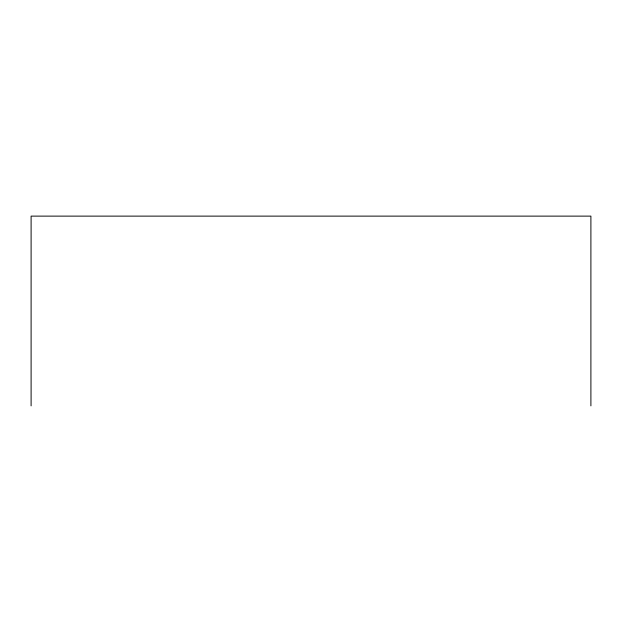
<?xml version="1.0" encoding="UTF-8"?>
<svg xmlns="http://www.w3.org/2000/svg" width="622" height="622" viewBox="0 0 622 622"><rect width="100%" height="100%" fill="white"/><g stroke="black" fill="none" stroke-linecap="round" stroke-linejoin="round"><path stroke-width="0.93" d="M590.9 405.878L590.9 216.122L31.1 216.122L31.1 405.878"/></g></svg>
